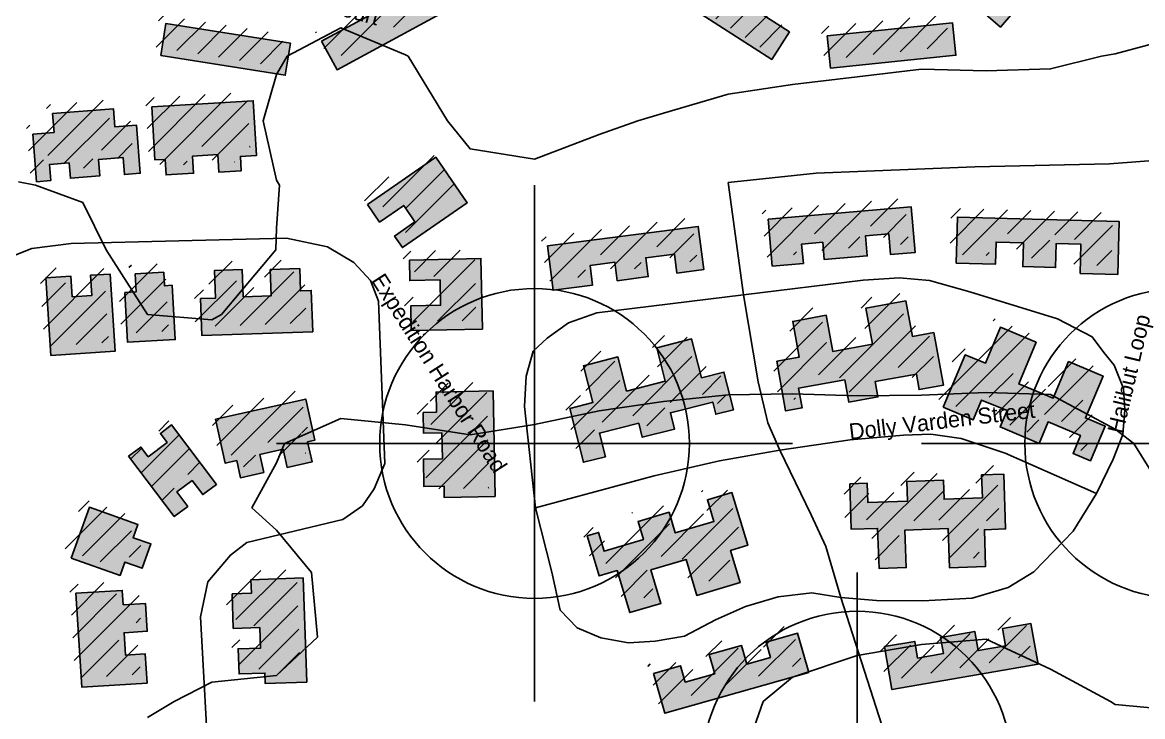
# Model space of a CAD drawing. Extents: x -12748497 to 5449789, y 79630 to 14464147.
# Drawn here: x 3136792 to 3137834, y 319705 to 320350 of the extents above; entities that cross this region are included whole.
import ezdxf

# ---------------------------------------------------------------- set-up
doc = ezdxf.new("R2010")
doc.units = 21
for name, color, linetype in [('BUILDINGS', 9, 'Continuous'), ('CENTER', 1, 'Continuous'), ('CL_LOCAL', 4, 'Continuous'), ('CONTOUR_INDEX', 150, 'Continuous'), ('CONTOUR_MAJOR', 92, 'Continuous'), ('ROAD_LABELS', 3, 'Continuous')]:
    doc.layers.add(name, color=color, linetype=linetype)

msp = doc.modelspace()

# ---------------------------------------------------------------- hatches: boundary and pattern name
at = {"layer": 'BUILDINGS_HATCH'}
for points in [[(3137679, 320365.1), (3137702, 320345.5), (3137778.2, 320434.2), (3137755.1, 320453.9)], [(3137390.8, 320378.8), (3137489.2, 320315.4), (3137505.6, 320340.9), (3137407.2, 320404.3)], [(3137070.6, 320332.5), (3137085, 320305.8), (3137188, 320361.4), (3137173.6, 320388.1)], [(3136921, 320318.9), (3137036.7, 320300.6), (3137041.5, 320330.5), (3136925.8, 320348.8)], [(3137540.8, 320337.3), (3137544, 320307.2), (3137660.5, 320319.3), (3137657.3, 320349.4)], [(3136912.6, 320271.4), (3136915.5, 320221.9), (3136925.1, 320222.4), (3136926, 320208), (3136951.5, 320209.5), (3136950.6, 320225.6), (3136974, 320226.9), (3136974.9, 320210.7), (3136995.9, 320211.9), (3136995.1, 320225.2), (3137010, 320226), (3137007, 320276.9)], [(3136801.9, 320246), (3136805.5, 320201.7), (3136818.7, 320202.7), (3136817.5, 320217.7), (3136835.8, 320219.2), (3136837, 320204.9), (3136864.3, 320207.1), (3136863, 320222.3), (3136885.9, 320224.1), (3136887.2, 320208.4), (3136902, 320209.6), (3136898.4, 320254.3), (3136878.4, 320252.7), (3136877, 320269.6), (3136820.4, 320265.1), (3136821.8, 320247.5)], [(3137113.2, 320180.5), (3137124.5, 320164.2), (3137146.9, 320179.6), (3137157.4, 320164.4), (3137138.4, 320151.2), (3137145.8, 320140.5), (3137206.1, 320182.1), (3137176.8, 320224.4)], [(3137485.9, 320166.9), (3137489.7, 320123.3), (3137518.6, 320125.8), (3137517, 320143.8), (3137536.7, 320145.5), (3137538.1, 320129.3), (3137578, 320132.8), (3137576.4, 320151.5), (3137598, 320153.4), (3137599.7, 320134), (3137622.5, 320135.9), (3137618.9, 320178.3)], [(3137660.7, 320126), (3137697.2, 320125), (3137697.8, 320145.6), (3137723.2, 320144.9), (3137722.6, 320122.8), (3137753.1, 320121.9), (3137753.8, 320144.3), (3137776.8, 320143.6), (3137776.1, 320116.4), (3137811, 320115.5), (3137812.4, 320164.6), (3137661.9, 320168.9)], [(3137280.6, 320142), (3137285.9, 320100.8), (3137322.6, 320105.6), (3137320.2, 320123.8), (3137343.3, 320126.8), (3137345.6, 320109.7), (3137374.3, 320113.5), (3137372, 320131), (3137398.7, 320134.5), (3137401, 320116.8), (3137426, 320120), (3137420.8, 320160.1)], [(3137152.2, 320128.9), (3137152.6, 320109.8), (3137180.7, 320110.4), (3137181.2, 320086.8), (3137153.5, 320086.2), (3137154, 320063.3), (3137220.2, 320064.7), (3137218.8, 320130.4)], [(3136814.2, 320112.5), (3136818.8, 320040.3), (3136878.5, 320044.1), (3136873.9, 320115.9), (3136855.6, 320114.8), (3136856.8, 320095.9), (3136838.5, 320094.8), (3136837.3, 320114)], [(3136887.5, 320098.6), (3136890.2, 320052.4), (3136934.4, 320054.9), (3136931.5, 320105.4), (3136924.4, 320105), (3136923.7, 320117.5), (3136897.2, 320116), (3136898.1, 320099.2)], [(3136958, 320093), (3136959.2, 320058.7), (3137062.3, 320062.3), (3137060.9, 320100.6), (3137050.9, 320100.2), (3137050.2, 320121), (3137022.8, 320120.1), (3137023.6, 320095.5), (3136997.7, 320094.6), (3136996.8, 320120), (3136971, 320119.2), (3136971.9, 320093.4)], [(3137493.8, 320034.9), (3137502.1, 319988.7), (3137517.4, 319991.5), (3137514.2, 320009.8), (3137557.1, 320017.5), (3137560.8, 319996.8), (3137588, 320001.7), (3137585.4, 320016), (3137623.7, 320022.9), (3137626.3, 320008.5), (3137648.8, 320012.5), (3137639.9, 320061.5), (3137620, 320057.9), (3137614, 320090.9), (3137576.8, 320084.2), (3137582.8, 320050.7), (3137545.9, 320044), (3137539.9, 320077.5), (3137508.8, 320071.9), (3137514.8, 320038.7)], [(3137648.7, 319992), (3137676.6, 319980.3), (3137684.4, 319998.7), (3137708, 319988.9), (3137701.6, 319973.7), (3137737.9, 319958.5), (3137746.2, 319978.4), (3137776.3, 319965.8), (3137769.4, 319949.2), (3137785.8, 319942.3), (3137799.3, 319974.4), (3137780.9, 319982.1), (3137797.3, 320021.1), (3137765.3, 320034.5), (3137751, 320000.4), (3137718.9, 320013.8), (3137735.1, 320052.5), (3137701.9, 320066.4), (3137687.9, 320033), (3137669.2, 320040.8)], [(3137301.3, 319991), (3137314, 319940.9), (3137334.5, 319946), (3137329, 319968), (3137365.6, 319977.2), (3137368.8, 319964.2), (3137398.8, 319971.8), (3137395, 319987), (3137434.4, 319996.9), (3137437.2, 319985.6), (3137453.7, 319989.8), (3137444.8, 320024.7), (3137423.9, 320019.4), (3137414.7, 320055.5), (3137382.3, 320047.3), (3137390.2, 320016.2), (3137354.2, 320007.1), (3137346.2, 320038.8), (3137314.2, 320030.7), (3137322.9, 319996.4)], [(3137165, 319987.2), (3137165.4, 319967.9), (3137182.4, 319968.2), (3137182.9, 319944.2), (3137165.2, 319943.8), (3137165.7, 319918.3), (3137184.5, 319918.7), (3137184.7, 319908.1), (3137231.9, 319909.1), (3137230, 320007.2), (3137177.1, 320006.1), (3137177.5, 319987.5)], [(3136971.8, 319980.9), (3136981, 319940), (3136991.6, 319942.4), (3136995.1, 319926.5), (3137016.8, 319931.4), (3137013, 319948.1), (3137034.8, 319953), (3137038.6, 319936.1), (3137061.7, 319941.3), (3137057.5, 319960), (3137064.4, 319961.5), (3137055.8, 319999.7)], [(3136891.1, 319946.6), (3136933.5, 319890.4), (3136946.1, 319899.8), (3136935.9, 319913.3), (3136950.2, 319923.9), (3136960.1, 319910.8), (3136972.8, 319920.3), (3136931.1, 319975.6), (3136920.6, 319967.7), (3136926.9, 319959.3), (3136909.3, 319946.1), (3136902.5, 319955.1)], [(3137561.7, 319921), (3137563.2, 319878.6), (3137587.7, 319879.4), (3137589, 319842.2), (3137614.3, 319843), (3137613.1, 319877.9), (3137653.3, 319879.3), (3137654.5, 319842.9), (3137688.1, 319844.1), (3137687, 319878.2), (3137706.6, 319878.9), (3137704.9, 319930), (3137684.4, 319929.3), (3137685.1, 319907.8), (3137649.5, 319906.6), (3137648.9, 319924.3), (3137614.9, 319923.1), (3137615.5, 319904.9), (3137578.5, 319903.6), (3137577.9, 319921.5)], [(3137317.6, 319872.6), (3137328.7, 319835.3), (3137345.5, 319840.2), (3137357.1, 319801.2), (3137386.1, 319809.7), (3137376.9, 319840.8), (3137409.7, 319850.5), (3137419.5, 319817.2), (3137459.8, 319829.1), (3137451, 319859), (3137466.9, 319863.7), (3137452.2, 319912.8), (3137429.4, 319906), (3137435.4, 319885.9), (3137399.5, 319875.3), (3137393.8, 319894.4), (3137364.9, 319885.8), (3137369.9, 319869), (3137333.3, 319858.2), (3137328.1, 319875.7)], [(3136837.8, 319851.8), (3136883.1, 319835.8), (3136887.5, 319848.2), (3136903.8, 319842.4), (3136911.8, 319865), (3136895.3, 319870.8), (3136899.7, 319883.2), (3136854.6, 319899.1)], [(3136987.3, 319818.6), (3136988.4, 319786.4), (3137013.1, 319787.2), (3137013.8, 319768.2), (3136992.9, 319767.5), (3136993.8, 319744.1), (3137017.9, 319744.9), (3137018.2, 319735.2), (3137056.7, 319736.5), (3137053.3, 319833.4), (3137004.9, 319831.7), (3137005.3, 319819.2)], [(3136842.1, 319819.1), (3136847.5, 319731.9), (3136908.2, 319735.6), (3136906.5, 319762.8), (3136888.2, 319761.6), (3136886.9, 319782.5), (3136908.5, 319783.8), (3136906.8, 319809.7), (3136886.1, 319808.4), (3136885.2, 319821.8)], [(3137379.3, 319744.7), (3137389.9, 319707.6), (3137523.6, 319745.5), (3137513.2, 319782), (3137483.9, 319773.7), (3137487.9, 319759.5), (3137465.9, 319753.3), (3137461, 319770.6), (3137431.1, 319762.1), (3137436.2, 319744.3), (3137408.7, 319736.5), (3137404.4, 319751.8)], [(3137594, 319769.5), (3137601, 319729.6), (3137736.9, 319753.3), (3137730.3, 319790.9), (3137703.7, 319786.3), (3137706.5, 319770.3), (3137681.2, 319765.8), (3137678, 319783.7), (3137646.2, 319778.1), (3137648.9, 319763), (3137624.9, 319758.9), (3137622.2, 319774.4)]]:
    msp.add_hatch(color=251, dxfattribs=at).paths.add_polyline_path(points)
at = {"layer": 'BUILDINGS_SHADOW'}
h = msp.add_hatch(dxfattribs=at)
h.set_pattern_fill('ANSI31', scale=5)
h.paths.add_polyline_path([(3137384.8, 320386.9), (3137483.3, 320323.5), (3137499.7, 320349), (3137401.3, 320412.3)])
h = msp.add_hatch(dxfattribs=at)
h.set_pattern_fill('ANSI31', scale=5)
h.paths.add_polyline_path([(3137064.7, 320340.5), (3137079.1, 320313.9), (3137182.1, 320369.5), (3137167.7, 320396.2)])
h = msp.add_hatch(dxfattribs=at)
h.set_pattern_fill('ANSI31', scale=5)
h.paths.add_polyline_path([(3136915.1, 320326.9), (3137030.8, 320308.7), (3137035.6, 320338.6), (3136919.8, 320356.9)])
h = msp.add_hatch(dxfattribs=at)
h.set_pattern_fill('ANSI31', scale=5)
h.paths.add_polyline_path([(3137534.9, 320345.4), (3137538.1, 320315.2), (3137654.6, 320327.4), (3137651.4, 320357.5)])
h = msp.add_hatch(dxfattribs=at)
h.set_pattern_fill('ANSI31', scale=5)
h.paths.add_polyline_path([(3136906.7, 320279.4), (3136909.6, 320229.9), (3136919.2, 320230.5), (3136920.1, 320216.1), (3136945.6, 320217.6), (3136944.7, 320233.6), (3136968.1, 320235), (3136969, 320218.7), (3136989.9, 320220), (3136989.2, 320233.3), (3137004.1, 320234.1), (3137001.1, 320284.9)])
h = msp.add_hatch(dxfattribs=at)
h.set_pattern_fill('ANSI31', scale=5)
h.paths.add_polyline_path([(3136796, 320254), (3136799.6, 320209.7), (3136812.8, 320210.8), (3136811.6, 320225.8), (3136829.9, 320227.2), (3136831.1, 320213), (3136858.4, 320215.1), (3136857.1, 320230.3), (3136880, 320232.2), (3136881.3, 320216.5), (3136896.1, 320217.7), (3136892.5, 320262.3), (3136872.4, 320260.7), (3136871.1, 320277.7), (3136814.5, 320273.2), (3136815.9, 320255.6)])
h = msp.add_hatch(dxfattribs=at)
h.set_pattern_fill('ANSI31', scale=5)
h.paths.add_polyline_path([(3137107.3, 320188.6), (3137118.6, 320172.2), (3137141, 320187.7), (3137151.5, 320172.5), (3137132.4, 320159.3), (3137139.9, 320148.5), (3137200.2, 320190.1), (3137170.9, 320232.4)])
h = msp.add_hatch(dxfattribs=at)
h.set_pattern_fill('ANSI31', scale=5)
h.paths.add_polyline_path([(3137480, 320174.9), (3137483.7, 320131.4), (3137512.6, 320133.9), (3137511.1, 320151.8), (3137530.8, 320153.5), (3137532.2, 320137.4), (3137572.1, 320140.8), (3137570.5, 320159.6), (3137592.1, 320161.4), (3137593.7, 320142.1), (3137616.6, 320144), (3137612.9, 320186.4)])
h = msp.add_hatch(dxfattribs=at)
h.set_pattern_fill('ANSI31', scale=5)
h.paths.add_polyline_path([(3137274.7, 320150), (3137280, 320108.9), (3137316.7, 320113.6), (3137314.3, 320131.8), (3137337.4, 320134.8), (3137339.7, 320117.8), (3137368.4, 320121.5), (3137366.1, 320139.1), (3137392.8, 320142.5), (3137395.1, 320124.9), (3137420.1, 320128.1), (3137414.8, 320168.2)])
h = msp.add_hatch(dxfattribs=at)
h.set_pattern_fill('ANSI31', scale=5)
h.paths.add_polyline_path([(3137654.8, 320134.1), (3137691.3, 320133.1), (3137691.9, 320153.7), (3137717.3, 320153), (3137716.7, 320130.9), (3137747.2, 320130), (3137747.9, 320152.3), (3137770.9, 320151.7), (3137770.2, 320124.5), (3137805.1, 320123.5), (3137806.4, 320172.7), (3137656, 320176.9)])
h = msp.add_hatch(dxfattribs=at)
h.set_pattern_fill('ANSI31', scale=5)
h.paths.add_polyline_path([(3137146.3, 320137), (3137146.7, 320117.9), (3137174.8, 320118.4), (3137175.3, 320094.8), (3137147.6, 320094.2), (3137148.1, 320071.4), (3137214.3, 320072.8), (3137212.9, 320138.4)])
h = msp.add_hatch(dxfattribs=at)
h.set_pattern_fill('ANSI31', scale=5)
h.paths.add_polyline_path([(3136881.6, 320106.7), (3136884.3, 320060.4), (3136928.5, 320063), (3136925.6, 320113.5), (3136918.5, 320113.1), (3136917.8, 320125.5), (3136891.3, 320124), (3136892.2, 320107.3)])
h = msp.add_hatch(dxfattribs=at)
h.set_pattern_fill('ANSI31', scale=5)
h.paths.add_polyline_path([(3136952.1, 320101), (3136953.3, 320066.7), (3137056.4, 320070.3), (3137055, 320108.6), (3137045, 320108.3), (3137044.3, 320129.1), (3137016.9, 320128.1), (3137017.7, 320103.6), (3136991.8, 320102.7), (3136990.9, 320128.1), (3136965.1, 320127.2), (3136966, 320101.5)])
h = msp.add_hatch(dxfattribs=at)
h.set_pattern_fill('ANSI31', scale=5)
h.paths.add_polyline_path([(3136808.3, 320120.6), (3136812.9, 320048.4), (3136872.6, 320052.2), (3136868, 320124), (3136849.7, 320122.9), (3136850.9, 320104), (3136832.6, 320102.8), (3136831.4, 320122.1)])
h = msp.add_hatch(dxfattribs=at)
h.set_pattern_fill('ANSI31', scale=5)
h.paths.add_polyline_path([(3137487.9, 320042.9), (3137496.2, 319996.8), (3137511.5, 319999.5), (3137508.2, 320017.8), (3137551.2, 320025.5), (3137554.9, 320004.8), (3137582, 320009.7), (3137579.5, 320024), (3137617.8, 320031), (3137620.4, 320016.6), (3137642.9, 320020.6), (3137634, 320069.6), (3137614.1, 320066), (3137608.1, 320099), (3137570.8, 320092.2), (3137576.9, 320058.7), (3137540, 320052.1), (3137533.9, 320085.6), (3137502.8, 320080), (3137508.9, 320046.7)])
h = msp.add_hatch(dxfattribs=at)
h.set_pattern_fill('ANSI31', scale=5)
h.paths.add_polyline_path([(3137642.7, 320000.1), (3137670.7, 319988.3), (3137678.5, 320006.8), (3137702.1, 319996.9), (3137695.7, 319981.7), (3137732, 319966.6), (3137740.3, 319986.5), (3137770.4, 319973.9), (3137763.4, 319957.3), (3137779.9, 319950.4), (3137793.4, 319982.5), (3137775, 319990.2), (3137791.4, 320029.2), (3137759.4, 320042.5), (3137745.1, 320008.5), (3137712.9, 320021.9), (3137729.2, 320060.6), (3137696, 320074.5), (3137681.9, 320041), (3137663.2, 320048.9)])
h = msp.add_hatch(dxfattribs=at)
h.set_pattern_fill('ANSI31', scale=5)
h.paths.add_polyline_path([(3137295.4, 319999), (3137308.1, 319948.9), (3137328.6, 319954.1), (3137323, 319976), (3137359.7, 319985.2), (3137362.9, 319972.3), (3137392.9, 319979.8), (3137389, 319995), (3137428.5, 320005), (3137431.3, 319993.7), (3137447.8, 319997.9), (3137438.9, 320032.7), (3137417.9, 320027.4), (3137408.8, 320063.6), (3137376.3, 320055.4), (3137384.2, 320024.2), (3137348.3, 320015.2), (3137340.3, 320046.8), (3137308.3, 320038.8), (3137317, 320004.5)])
h = msp.add_hatch(dxfattribs=at)
h.set_pattern_fill('ANSI31', scale=5)
h.paths.add_polyline_path([(3137159.1, 319995.3), (3137159.5, 319975.9), (3137176.5, 319976.2), (3137176.9, 319952.3), (3137159.3, 319951.9), (3137159.8, 319926.4), (3137178.6, 319926.8), (3137178.8, 319916.2), (3137226, 319917.1), (3137224.1, 320015.2), (3137171.2, 320014.2), (3137171.5, 319995.6)])
h = msp.add_hatch(dxfattribs=at)
h.set_pattern_fill('ANSI31', scale=5)
h.paths.add_polyline_path([(3136965.9, 319988.9), (3136975.1, 319948.1), (3136985.7, 319950.4), (3136989.2, 319934.6), (3137010.9, 319939.5), (3137007.1, 319956.2), (3137028.9, 319961), (3137032.7, 319944.2), (3137055.8, 319949.3), (3137051.6, 319968.1), (3137058.5, 319969.6), (3137049.9, 320007.8)])
h = msp.add_hatch(dxfattribs=at)
h.set_pattern_fill('ANSI31', scale=5)
h.paths.add_polyline_path([(3136885.2, 319954.7), (3136927.6, 319898.4), (3136940.2, 319907.9), (3136930, 319921.3), (3136944.3, 319932), (3136954.2, 319918.9), (3136966.9, 319928.4), (3136925.2, 319983.7), (3136914.6, 319975.8), (3136921, 319967.3), (3136903.4, 319954.1), (3136896.5, 319963.2)])
h = msp.add_hatch(dxfattribs=at)
h.set_pattern_fill('ANSI31', scale=5)
h.paths.add_polyline_path([(3137555.8, 319929.1), (3137557.3, 319886.7), (3137581.8, 319887.5), (3137583.1, 319850.2), (3137608.4, 319851.1), (3137607.2, 319886), (3137647.3, 319887.3), (3137648.6, 319851), (3137682.2, 319852.1), (3137681.1, 319886.3), (3137700.7, 319887), (3137699, 319938.1), (3137678.5, 319937.4), (3137679.2, 319915.9), (3137643.6, 319914.7), (3137643, 319932.3), (3137609, 319931.2), (3137609.6, 319912.9), (3137572.6, 319911.7), (3137572, 319929.6)])
h = msp.add_hatch(dxfattribs=at)
h.set_pattern_fill('ANSI31', scale=5)
h.paths.add_polyline_path([(3137311.7, 319880.7), (3137322.8, 319843.3), (3137339.6, 319848.3), (3137351.2, 319809.2), (3137380.2, 319817.8), (3137371, 319848.9), (3137403.7, 319858.6), (3137413.6, 319825.3), (3137453.9, 319837.2), (3137445, 319867), (3137460.9, 319871.7), (3137446.3, 319920.8), (3137423.5, 319914.1), (3137429.5, 319894), (3137393.5, 319883.4), (3137387.9, 319902.4), (3137359, 319893.9), (3137364, 319877), (3137327.4, 319866.2), (3137322.2, 319883.8)])
h = msp.add_hatch(dxfattribs=at)
h.set_pattern_fill('ANSI31', scale=5)
h.paths.add_polyline_path([(3136831.9, 319859.8), (3136877.2, 319843.9), (3136881.6, 319856.2), (3136897.8, 319850.5), (3136905.9, 319873.1), (3136889.4, 319878.9), (3136893.7, 319891.2), (3136848.7, 319907.2)])
h = msp.add_hatch(dxfattribs=at)
h.set_pattern_fill('ANSI31', scale=5)
h.paths.add_polyline_path([(3136981.4, 319826.6), (3136982.5, 319794.4), (3137007.2, 319795.3), (3137007.9, 319776.3), (3136987, 319775.5), (3136987.8, 319752.2), (3137012, 319753), (3137012.3, 319743.2), (3137050.7, 319744.6), (3137047.4, 319841.4), (3136999, 319839.8), (3136999.4, 319827.2)])
h = msp.add_hatch(dxfattribs=at)
h.set_pattern_fill('ANSI31', scale=5)
h.paths.add_polyline_path([(3136836.1, 319827.1), (3136841.6, 319739.9), (3136902.3, 319743.7), (3136900.6, 319770.9), (3136882.3, 319769.7), (3136881, 319790.6), (3136902.5, 319791.9), (3136900.9, 319817.7), (3136880.1, 319816.4), (3136879.3, 319829.8)])
h = msp.add_hatch(dxfattribs=at)
h.set_pattern_fill('ANSI31', scale=5)
h.paths.add_polyline_path([(3137588.1, 319777.6), (3137595.1, 319737.7), (3137731, 319761.3), (3137724.4, 319799), (3137697.8, 319794.3), (3137700.6, 319778.3), (3137675.2, 319773.9), (3137672.1, 319791.7), (3137640.3, 319786.2), (3137643, 319771.1), (3137619, 319766.9), (3137616.2, 319782.5)])
h = msp.add_hatch(dxfattribs=at)
h.set_pattern_fill('ANSI31', scale=5)
h.paths.add_polyline_path([(3137373.4, 319752.7), (3137384, 319715.6), (3137517.7, 319753.6), (3137507.3, 319790), (3137478, 319781.7), (3137482, 319767.5), (3137460, 319761.3), (3137455.1, 319778.6), (3137425.2, 319770.1), (3137430.3, 319752.3), (3137402.8, 319744.6), (3137398.4, 319759.8)])

# ---------------------------------------------------------------- linework, layer by layer
at = {"layer": 'BUILDINGS'}
for points in [[(3137679, 320365.1), (3137702, 320345.5), (3137778.2, 320434.2), (3137755.1, 320453.9), (3137679, 320365.1)], [(3137390.8, 320378.8), (3137489.2, 320315.4), (3137505.6, 320340.9), (3137407.2, 320404.3), (3137390.8, 320378.8)], [(3137070.6, 320332.5), (3137085, 320305.8), (3137188, 320361.4), (3137173.6, 320388.1), (3137070.6, 320332.5)], [(3136921, 320318.9), (3137036.7, 320300.6), (3137041.5, 320330.5), (3136925.8, 320348.8), (3136921, 320318.9)], [(3137540.8, 320337.3), (3137544, 320307.2), (3137660.5, 320319.3), (3137657.3, 320349.4), (3137540.8, 320337.3)], [(3136912.6, 320271.4), (3136915.5, 320221.9), (3136925.1, 320222.4), (3136926, 320208), (3136951.5, 320209.5), (3136950.6, 320225.6), (3136974, 320226.9), (3136974.9, 320210.7), (3136995.9, 320211.9), (3136995.1, 320225.2), (3137010, 320226), (3137007, 320276.9), (3136912.6, 320271.4)], [(3136801.9, 320246), (3136805.5, 320201.7), (3136818.7, 320202.7), (3136817.5, 320217.7), (3136835.8, 320219.2), (3136837, 320204.9), (3136864.3, 320207.1), (3136863, 320222.3), (3136885.9, 320224.1), (3136887.2, 320208.4), (3136902, 320209.6), (3136898.4, 320254.3), (3136878.4, 320252.7), (3136877, 320269.6), (3136820.4, 320265.1), (3136821.8, 320247.5), (3136801.9, 320246)], [(3137113.2, 320180.5), (3137124.5, 320164.2), (3137146.9, 320179.6), (3137157.4, 320164.4), (3137138.4, 320151.2), (3137145.8, 320140.5), (3137206.1, 320182.1), (3137176.8, 320224.4), (3137113.2, 320180.5)], [(3137485.9, 320166.9), (3137489.7, 320123.3), (3137518.6, 320125.8), (3137517, 320143.8), (3137536.7, 320145.5), (3137538.1, 320129.3), (3137578, 320132.8), (3137576.4, 320151.5), (3137598, 320153.4), (3137599.7, 320134), (3137622.5, 320135.9), (3137618.9, 320178.3), (3137485.9, 320166.9)], [(3137660.7, 320126), (3137697.2, 320125), (3137697.8, 320145.6), (3137723.2, 320144.9), (3137722.6, 320122.8), (3137753.1, 320121.9), (3137753.8, 320144.3), (3137776.8, 320143.6), (3137776.1, 320116.4), (3137811, 320115.5), (3137812.4, 320164.6), (3137661.9, 320168.9), (3137660.7, 320126)], [(3137280.6, 320142), (3137285.9, 320100.8), (3137322.6, 320105.6), (3137320.2, 320123.8), (3137343.3, 320126.8), (3137345.6, 320109.7), (3137374.3, 320113.5), (3137372, 320131), (3137398.7, 320134.5), (3137401, 320116.8), (3137426, 320120), (3137420.8, 320160.1), (3137280.6, 320142)], [(3137152.2, 320128.9), (3137152.6, 320109.8), (3137180.7, 320110.4), (3137181.2, 320086.8), (3137153.5, 320086.2), (3137154, 320063.3), (3137220.2, 320064.7), (3137218.8, 320130.4), (3137152.2, 320128.9)], [(3136814.2, 320112.5), (3136818.8, 320040.3), (3136878.5, 320044.1), (3136873.9, 320115.9), (3136855.6, 320114.8), (3136856.8, 320095.9), (3136838.5, 320094.8), (3136837.3, 320114), (3136814.2, 320112.5)], [(3136887.5, 320098.6), (3136890.2, 320052.4), (3136934.4, 320054.9), (3136931.5, 320105.4), (3136924.4, 320105), (3136923.7, 320117.5), (3136897.2, 320116), (3136898.1, 320099.2), (3136887.5, 320098.6)], [(3136958, 320093), (3136959.2, 320058.7), (3137062.3, 320062.3), (3137060.9, 320100.6), (3137050.9, 320100.2), (3137050.2, 320121), (3137022.8, 320120.1), (3137023.6, 320095.5), (3136997.7, 320094.6), (3136996.8, 320120), (3136971, 320119.2), (3136971.9, 320093.4), (3136958, 320093)], [(3137493.8, 320034.9), (3137502.1, 319988.7), (3137517.4, 319991.5), (3137514.2, 320009.8), (3137557.1, 320017.5), (3137560.8, 319996.8), (3137588, 320001.7), (3137585.4, 320016), (3137623.7, 320022.9), (3137626.3, 320008.5), (3137648.8, 320012.5), (3137639.9, 320061.5), (3137620, 320057.9), (3137614, 320090.9), (3137576.8, 320084.2), (3137582.8, 320050.7), (3137545.9, 320044), (3137539.9, 320077.5), (3137508.8, 320071.9), (3137514.8, 320038.7), (3137493.8, 320034.9)], [(3137648.7, 319992), (3137676.6, 319980.3), (3137684.4, 319998.7), (3137708, 319988.9), (3137701.6, 319973.7), (3137737.9, 319958.5), (3137746.2, 319978.4), (3137776.3, 319965.8), (3137769.4, 319949.2), (3137785.8, 319942.3), (3137799.3, 319974.4), (3137780.9, 319982.1), (3137797.3, 320021.1), (3137765.3, 320034.5), (3137751, 320000.4), (3137718.9, 320013.8), (3137735.1, 320052.5), (3137701.9, 320066.4), (3137687.9, 320033), (3137669.2, 320040.8), (3137648.7, 319992)], [(3137301.3, 319991), (3137314, 319940.9), (3137334.5, 319946), (3137329, 319968), (3137365.6, 319977.2), (3137368.8, 319964.2), (3137398.8, 319971.8), (3137395, 319987), (3137434.4, 319996.9), (3137437.2, 319985.6), (3137453.7, 319989.8), (3137444.8, 320024.7), (3137423.9, 320019.4), (3137414.7, 320055.5), (3137382.3, 320047.3), (3137390.2, 320016.2), (3137354.2, 320007.1), (3137346.2, 320038.8), (3137314.2, 320030.7), (3137322.9, 319996.4), (3137301.3, 319991)], [(3137165, 319987.2), (3137165.4, 319967.9), (3137182.4, 319968.2), (3137182.9, 319944.2), (3137165.2, 319943.8), (3137165.7, 319918.3), (3137184.5, 319918.7), (3137184.7, 319908.1), (3137231.9, 319909.1), (3137230, 320007.2), (3137177.1, 320006.1), (3137177.5, 319987.5), (3137165, 319987.2)], [(3136971.8, 319980.9), (3136981, 319940), (3136991.6, 319942.4), (3136995.1, 319926.5), (3137016.8, 319931.4), (3137013, 319948.1), (3137034.8, 319953), (3137038.6, 319936.1), (3137061.7, 319941.3), (3137057.5, 319960), (3137064.4, 319961.5), (3137055.8, 319999.7), (3136971.8, 319980.9)], [(3136891.1, 319946.6), (3136933.5, 319890.4), (3136946.1, 319899.8), (3136935.9, 319913.3), (3136950.2, 319923.9), (3136960.1, 319910.8), (3136972.8, 319920.3), (3136931.1, 319975.6), (3136920.6, 319967.7), (3136926.9, 319959.3), (3136909.3, 319946.1), (3136902.5, 319955.1), (3136891.1, 319946.6)], [(3137561.7, 319921), (3137563.2, 319878.6), (3137587.7, 319879.4), (3137589, 319842.2), (3137614.3, 319843), (3137613.1, 319877.9), (3137653.3, 319879.3), (3137654.5, 319842.9), (3137688.1, 319844.1), (3137687, 319878.2), (3137706.6, 319878.9), (3137704.9, 319930), (3137684.4, 319929.3), (3137685.1, 319907.8), (3137649.5, 319906.6), (3137648.9, 319924.3), (3137614.9, 319923.1), (3137615.5, 319904.9), (3137578.5, 319903.6), (3137577.9, 319921.5), (3137561.7, 319921)], [(3137317.6, 319872.6), (3137328.7, 319835.3), (3137345.5, 319840.2), (3137357.1, 319801.2), (3137386.1, 319809.7), (3137376.9, 319840.8), (3137409.7, 319850.5), (3137419.5, 319817.2), (3137459.8, 319829.1), (3137451, 319859), (3137466.9, 319863.7), (3137452.2, 319912.8), (3137429.4, 319906), (3137435.4, 319885.9), (3137399.5, 319875.3), (3137393.8, 319894.4), (3137364.9, 319885.8), (3137369.9, 319869), (3137333.3, 319858.2), (3137328.1, 319875.7), (3137317.6, 319872.6)], [(3136837.8, 319851.8), (3136883.1, 319835.8), (3136887.5, 319848.2), (3136903.8, 319842.4), (3136911.8, 319865), (3136895.3, 319870.8), (3136899.7, 319883.2), (3136854.6, 319899.1), (3136837.8, 319851.8)], [(3136987.3, 319818.6), (3136988.4, 319786.4), (3137013.1, 319787.2), (3137013.8, 319768.2), (3136992.9, 319767.5), (3136993.8, 319744.1), (3137017.9, 319744.9), (3137018.2, 319735.2), (3137056.7, 319736.5), (3137053.3, 319833.4), (3137004.9, 319831.7), (3137005.3, 319819.2), (3136987.3, 319818.6)], [(3136842.1, 319819.1), (3136847.5, 319731.9), (3136908.2, 319735.6), (3136906.5, 319762.8), (3136888.2, 319761.6), (3136886.9, 319782.5), (3136908.5, 319783.8), (3136906.8, 319809.7), (3136886.1, 319808.4), (3136885.2, 319821.8), (3136842.1, 319819.1)], [(3137379.3, 319744.7), (3137389.9, 319707.6), (3137523.6, 319745.5), (3137513.2, 319782), (3137483.9, 319773.7), (3137487.9, 319759.5), (3137465.9, 319753.3), (3137461, 319770.6), (3137431.1, 319762.1), (3137436.2, 319744.3), (3137408.7, 319736.5), (3137404.4, 319751.8), (3137379.3, 319744.7)], [(3137594, 319769.5), (3137601, 319729.6), (3137736.9, 319753.3), (3137730.3, 319790.9), (3137703.7, 319786.3), (3137706.5, 319770.3), (3137681.2, 319765.8), (3137678, 319783.7), (3137646.2, 319778.1), (3137648.9, 319763), (3137624.9, 319758.9), (3137622.2, 319774.4), (3137594, 319769.5)]]:
    msp.add_lwpolyline(points, close=True, dxfattribs=at)
at = {"layer": 'CENTER'}
msp.add_line((3137568.6, 319478.4), (3137568.6, 319838.4), dxfattribs=at)
msp.add_circle((3137568.6, 319658.4), 144, dxfattribs=at)
at = {"layer": 'CL_LOCAL'}
for points in [[(3138521.2, 320247.3), (3138064.8, 320244.4), (3137946, 320235.3), (3137906.2, 320229.1), (3137856.2, 320222.3), (3137803.2, 320218.3), (3137678.1, 320215.4), (3137530.5, 320209.8), (3137448.8, 320200.9)], [(3137597.2, 319679.3), (3137553.5, 319815.1), (3137539.6, 319862.7), (3137525.8, 319892), (3137496.7, 319952.3), (3137485.6, 319977.7), (3137476.5, 320015.6), (3137462.9, 320096.6), (3137448.8, 320200.9)], [(3136617.8, 319628.7), (3136713.5, 320050.9), (3136730.9, 320089.1), (3136747.5, 320106.8), (3136775.3, 320129.5), (3136801, 320139.6), (3136837.8, 320144.3), (3137037.9, 320149.2), (3137076.1, 320141.1), (3137100.6, 320126.6), (3137116.2, 320110), (3137123.6, 320090.6), (3137129.3, 319939.7), (3137119.6, 319916.2), (3137108.6, 319900.3), (3137090.3, 319887.7), (3137001.1, 319866.4), (3136985.8, 319854.6), (3136964.7, 319829.8), (3136957.8, 319797.2), (3136966.2, 319645.5)], [(3137462.9, 320096.6), (3137574.1, 320110.1), (3137608.1, 320112.4), (3137636, 320109.8), (3137673.5, 320099.4), (3137754.9, 320074.3), (3137787.1, 320057.5), (3137797.9, 320043), (3137807.7, 320031.2), (3137816.3, 320009.6), (3137817.7, 319989.6), (3137815.7, 319966.7), (3137806.8, 319943.8), (3137791.2, 319911.8), (3137769.5, 319877), (3137751.6, 319858.3), (3137732.8, 319839), (3137709.2, 319824.6), (3137675.7, 319814.5), (3137629.8, 319812.1), (3137586.5, 319812.5), (3137553.5, 319815.1)], [(3137553.5, 319815.1), (3137526.6, 319819.4), (3137495.1, 319815.9), (3137464.7, 319806.7), (3137436.9, 319794.5), (3137408, 319779.4), (3137380.9, 319774.7), (3137355.9, 319773.1), (3137330.4, 319777.8), (3137308.3, 319787.1), (3137292.5, 319803.3), (3137284.6, 319838.7), (3137269.6, 319898.7), (3137259.2, 319992.6), (3137260.9, 320020.9), (3137267.3, 320044.1), (3137280.2, 320056.2), (3137300.2, 320070.4), (3137326.4, 320079.9), (3137462.9, 320096.6)], [(3137791.2, 319911.8), (3137706.4, 319949.3), (3137665.4, 319963), (3137637.3, 319967), (3137611.7, 319966), (3137562, 319961.8), (3137496.7, 319952.3), (3137440.6, 319942.2), (3137380, 319928.3), (3137269.6, 319898.7)]]:
    msp.add_lwpolyline(points, dxfattribs=at)
at = {"layer": 'CONTOUR_INDEX', "elevation": 30}
msp.add_lwpolyline([(3137863.1, 319898.4), (3137825.9, 319958.4), (3137808.6, 319971.8), (3137748.6, 320003.9), (3137688.6, 320005.8), (3137628.6, 320003.3), (3137568.6, 320002.6), (3137508.6, 320004.6), (3137448.6, 320003.5), (3137388.6, 319997.5), (3137328.6, 319988.8), (3137268.6, 319975.9), (3137208.6, 319966.3), (3137148.6, 319975.7), (3137088.6, 319981.5), (3137036.2, 319958.4), (3137028.6, 319940.5), (3137005.7, 319898.4), (3137028.6, 319877.9), (3137061.3, 319838.4), (3137066.8, 319778.4), (3137028.6, 319742.8), (3136968.6, 319736.6), (3136933.6, 319718.4), (3136908.6, 319703.6)], dxfattribs=at)
at = {"layer": 'CONTOUR_MAJOR'}
for points, elevation in [([(3137868.6, 320336.6), (3137808.6, 320320.7), (3137796, 320318.4), (3137748.6, 320306.5), (3137688.6, 320304.9), (3137628.6, 320306.4), (3137568.6, 320299.1), (3137508.6, 320292.2), (3137448.6, 320283.1), (3137388.6, 320265.5), (3137364.6, 320258.4), (3137328.6, 320245.5), (3137268.6, 320222.6), (3137208.6, 320232.2), (3137187.8, 320258.4), (3137151.1, 320318.4), (3137148.6, 320319.7), (3137088.6, 320344.6), (3137038.6, 320318.4), (3137028.6, 320301.5), (3137016.3, 320258.4), (3137028.6, 320203.2), (3137031.3, 320198.4), (3137028.6, 320158.4), (3137027.9, 320138.4), (3136977.6, 320078.4), (3136968.6, 320073.3), (3136908.6, 320078.4), (3136908.6, 320078.4), (3136870.3, 320138.4), (3136848.6, 320182.3), (3136804.6, 320198.4), (3136788.6, 320201.6)], 35), ([(3137988.6, 319691.4), (3137928.6, 319712.8), (3137868.6, 319710.3), (3137808.6, 319715.8), (3137804.2, 319718.4), (3137748.6, 319748.7), (3137688.6, 319776.6), (3137628.6, 319771.6), (3137568.6, 319761.4), (3137508.6, 319741.2), (3137481.2, 319718.4), (3137460.1, 319658.4)], 25)]:
    msp.add_lwpolyline(points, dxfattribs=dict(at, elevation=elevation))
at = {"layer": 'IMG_ALIGN_NEAR'}
for p, q in [((3137268.6, 319718.4), (3137268.6, 320198.4)), ((3137028.6, 319958.4), (3137508.6, 319958.4)), ((3137628.6, 319958.4), (3138108.6, 319958.4))]:
    msp.add_line(p, q, dxfattribs=at)
for centre in [(3137268.6, 319958.4), (3137868.6, 319958.4)]:
    msp.add_circle(centre, 144, dxfattribs=at)

# ---------------------------------------------------------------- texts
at = {"layer": 'ROAD_LABELS'}
for s, rotation, p in [('Shemya Court', -15.2417, (3136998.1, 320380.6)), ('Expedition Harbor Road', -57.4904, (3137116.2, 320110)), ('Halibut Loop', 76.7059, (3137815.7, 319966.7)), ('Dolly Varden Street', 6.8133, (3137562, 319961.8))]:
    msp.add_text(s, height=15, rotation=rotation, dxfattribs=at).set_placement(p)

doc.saveas('drawing.dxf')
